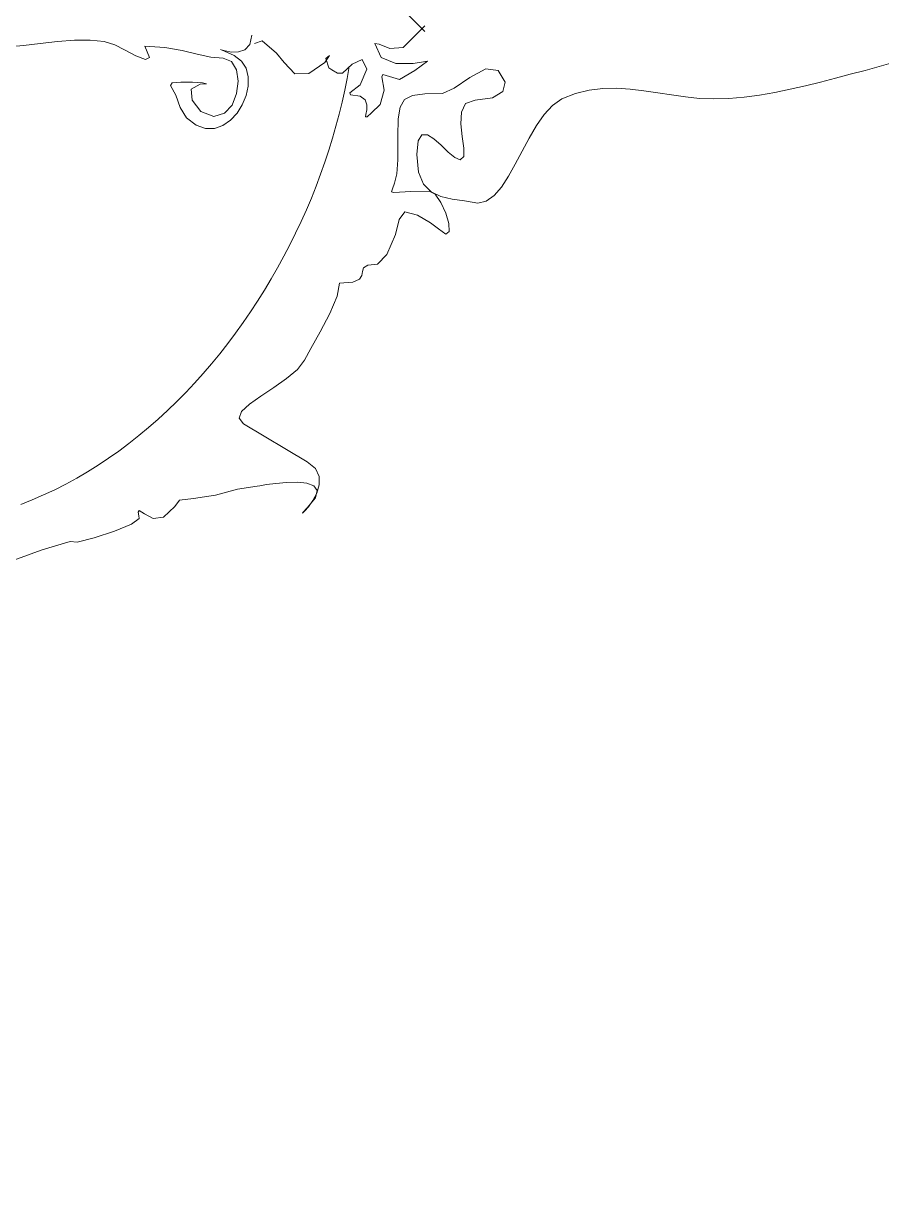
# Model space of a CAD drawing. Header units: centimetres. Extents: x -377343 to 693706, y 194584 to 813780.
# Drawn here: x 173523.1 to 173544.51, y 499948.08 to 499977.21 of the extents above; entities that cross this region are included whole.
import ezdxf

# ---------------------------------------------------------------- set-up
doc = ezdxf.new("R2010")
doc.units = ezdxf.units.CM
doc.layers.add('PIPA', color=11, linetype='Continuous')
doc.layers.add('TEXT', color=7, linetype='Continuous')

msp = doc.modelspace()

# ---------------------------------------------------------------- linework, layer by layer
at = {"layer": 'PIPA', "lineweight": 35, "extrusion": (0, 0.816497, 0.57735), "elevation": 193451.324}
msp.add_lwpolyline([(-421704.212, -325591.681), (-159560.265, -63447.734), (377343.333, -600351.331), (-158232.47, -1135927.133), (-693706.405, -600453.199), (-454216.825, -360963.619)], dxfattribs=at)
at = {"layer": 'TEXT', "color": 2, "linetype": 'Continuous', "lineweight": 13}
for p, q in [((173533.119, 499977.004), (173532.578, 499977.544)), ((173533.119, 499977.004), (173532.578, 499977.544)), ((173533.119, 499977.148), (173532.578, 499976.607)), ((173533.119, 499977.148), (173532.578, 499976.607)), ((173548.017, 499977.148), (173544.098, 499976.033)), ((173523.947, 499976.755), (173523.517, 499976.709)), ((173523.947, 499976.755), (173523.517, 499976.709)), ((173524.371, 499976.787), (173523.947, 499976.755)), ((173524.371, 499976.787), (173523.947, 499976.755)), ((173524.766, 499976.792), (173524.371, 499976.787)), ((173524.766, 499976.792), (173524.371, 499976.787)), ((173525.111, 499976.759), (173524.766, 499976.792)), ((173525.111, 499976.759), (173524.766, 499976.792)), ((173525.383, 499976.675), (173525.111, 499976.759)), ((173525.383, 499976.675), (173525.111, 499976.759)), ((173528.795, 499976.911), (173528.747, 499976.678)), ((173528.795, 499976.911), (173528.747, 499976.678)), ((173529.055, 499976.774), (173528.862, 499976.708)), ((173529.055, 499976.774), (173528.862, 499976.708)), ((173529.413, 499976.463), (173529.055, 499976.774)), ((173529.413, 499976.463), (173529.055, 499976.774)), ((173523.102, 499976.66), (173522.726, 499976.622)), ((173523.102, 499976.66), (173522.726, 499976.622)), ((173523.517, 499976.709), (173523.102, 499976.66)), ((173523.517, 499976.709), (173523.102, 499976.66)), ((173525.619, 499976.551), (173525.383, 499976.675)), ((173525.619, 499976.551), (173525.383, 499976.675)), ((173525.902, 499976.4), (173525.619, 499976.551)), ((173525.902, 499976.4), (173525.619, 499976.551)), ((173526.126, 499976.641), (173526.246, 499976.359)), ((173526.126, 499976.641), (173526.246, 499976.359)), ((173526.631, 499976.609), (173526.126, 499976.641)), ((173526.631, 499976.609), (173526.126, 499976.641)), ((173527.064, 499976.534), (173526.631, 499976.609)), ((173527.064, 499976.534), (173526.631, 499976.609)), ((173527.439, 499976.444), (173527.064, 499976.534)), ((173527.439, 499976.444), (173527.064, 499976.534)), ((173528.034, 499976.551), (173528.016, 499976.558)), ((173528.016, 499976.558), (173528.113, 499976.517)), ((173528.034, 499976.551), (173528.016, 499976.558)), ((173528.016, 499976.558), (173528.113, 499976.517)), ((173528.135, 499976.521), (173528.034, 499976.551)), ((173528.135, 499976.521), (173528.034, 499976.551)), ((173528.113, 499976.517), (173528.355, 499976.404)), ((173528.113, 499976.517), (173528.355, 499976.404)), ((173528.289, 499976.494), (173528.135, 499976.521)), ((173528.289, 499976.494), (173528.135, 499976.521)), ((173528.463, 499976.495), (173528.289, 499976.494)), ((173528.463, 499976.495), (173528.289, 499976.494)), ((173528.626, 499976.547), (173528.463, 499976.495)), ((173528.626, 499976.547), (173528.463, 499976.495)), ((173528.747, 499976.678), (173528.626, 499976.547)), ((173528.747, 499976.678), (173528.626, 499976.547)), ((173529.605, 499976.236), (173529.413, 499976.463)), ((173529.605, 499976.236), (173529.413, 499976.463)), ((173531.978, 499976.69), (173531.869, 499976.708)), ((173531.978, 499976.69), (173531.869, 499976.708)), ((173531.869, 499976.708), (173532.022, 499976.355)), ((173531.869, 499976.708), (173532.022, 499976.355)), ((173532.244, 499976.581), (173531.978, 499976.69)), ((173532.244, 499976.581), (173531.978, 499976.69)), ((173532.578, 499976.607), (173532.244, 499976.581)), ((173532.578, 499976.607), (173532.244, 499976.581)), ((173526.142, 499976.307), (173525.902, 499976.4)), ((173526.142, 499976.307), (173525.902, 499976.4)), ((173526.246, 499976.359), (173526.142, 499976.307)), ((173526.246, 499976.359), (173526.142, 499976.307)), ((173527.774, 499976.368), (173527.439, 499976.444)), ((173527.774, 499976.368), (173527.439, 499976.444)), ((173528.085, 499976.337), (173527.774, 499976.368)), ((173528.085, 499976.337), (173527.774, 499976.368)), ((173528.29, 499976.256), (173528.085, 499976.337)), ((173528.29, 499976.256), (173528.085, 499976.337)), ((173528.414, 499976.049), (173528.29, 499976.256)), ((173528.414, 499976.049), (173528.29, 499976.256)), ((173528.355, 499976.404), (173528.538, 499976.269)), ((173528.355, 499976.404), (173528.538, 499976.269)), ((173528.538, 499976.269), (173528.654, 499976.088)), ((173528.538, 499976.269), (173528.654, 499976.088)), ((173529.868, 499975.95), (173529.605, 499976.236)), ((173529.868, 499975.95), (173529.605, 499976.236)), ((173530.619, 499976.236), (173530.221, 499975.958)), ((173530.619, 499976.236), (173530.221, 499975.958)), ((173530.735, 499976.411), (173530.619, 499976.236)), ((173530.735, 499976.411), (173530.619, 499976.236)), ((173530.649, 499976.331), (173530.735, 499976.411)), ((173530.649, 499976.331), (173530.735, 499976.411)), ((173530.72, 499976.1), (173530.649, 499976.331)), ((173530.72, 499976.1), (173530.649, 499976.331)), ((173531.306, 499976.194), (173531.058, 499975.965)), ((173531.306, 499976.194), (173531.058, 499975.965)), ((173531.553, 499976.311), (173531.306, 499976.194)), ((173531.553, 499976.311), (173531.306, 499976.194)), ((173531.666, 499976.067), (173531.553, 499976.311)), ((173531.666, 499976.067), (173531.553, 499976.311)), ((173532.022, 499976.355), (173532.388, 499976.21)), ((173532.022, 499976.355), (173532.388, 499976.21)), ((173532.388, 499976.21), (173532.824, 499976.205)), ((173532.388, 499976.21), (173532.824, 499976.205)), ((173532.824, 499976.205), (173533.186, 499976.269)), ((173532.824, 499976.205), (173533.186, 499976.269)), ((173533.186, 499976.269), (173532.867, 499976.032)), ((173533.186, 499976.269), (173532.867, 499976.032)), ((173528.457, 499975.765), (173528.414, 499976.049)), ((173528.457, 499975.765), (173528.414, 499976.049)), ((173528.654, 499976.088), (173528.708, 499975.876)), ((173528.654, 499976.088), (173528.708, 499975.876)), ((173528.708, 499975.876), (173528.706, 499975.645)), ((173528.708, 499975.876), (173528.706, 499975.645)), ((173530.221, 499975.958), (173529.868, 499975.95)), ((173530.221, 499975.958), (173529.868, 499975.95)), ((173530.793, 499976.05), (173530.72, 499976.1)), ((173530.793, 499976.05), (173530.72, 499976.1)), ((173530.94, 499975.97), (173530.793, 499976.05)), ((173530.94, 499975.97), (173530.793, 499976.05)), ((173531.058, 499975.965), (173530.94, 499975.97)), ((173531.058, 499975.965), (173530.94, 499975.97)), ((173531.227, 499976.134), (173531.175, 499975.837)), ((173531.227, 499976.134), (173531.175, 499975.837)), ((173531.501, 499975.675), (173531.666, 499976.067)), ((173531.501, 499975.675), (173531.666, 499976.067)), ((173532.071, 499975.931), (173532.039, 499975.874)), ((173532.071, 499975.931), (173532.039, 499975.874)), ((173532.481, 499975.809), (173532.071, 499975.931)), ((173532.481, 499975.809), (173532.071, 499975.931)), ((173532.867, 499976.032), (173532.481, 499975.809)), ((173532.867, 499976.032), (173532.481, 499975.809)), ((173534.636, 499976.071), (173534.238, 499975.86)), ((173534.943, 499976.033), (173534.636, 499976.071)), ((173535.119, 499975.746), (173534.943, 499976.033)), ((173543.731, 499975.939), (173543.361, 499975.842)), ((173544.098, 499976.033), (173543.731, 499975.939)), ((173526.768, 499975.661), (173526.809, 499975.722)), ((173526.768, 499975.661), (173526.809, 499975.722)), ((173526.903, 499975.421), (173526.768, 499975.661)), ((173526.903, 499975.421), (173526.768, 499975.661)), ((173526.809, 499975.722), (173527.028, 499975.745)), ((173526.809, 499975.722), (173527.028, 499975.745)), ((173527.028, 499975.745), (173527.317, 499975.741)), ((173527.028, 499975.745), (173527.317, 499975.741)), ((173527.511, 499975.695), (173527.283, 499975.568)), ((173527.511, 499975.695), (173527.283, 499975.568)), ((173527.317, 499975.741), (173527.566, 499975.724)), ((173527.317, 499975.741), (173527.566, 499975.724)), ((173527.667, 499975.704), (173527.511, 499975.695)), ((173527.667, 499975.704), (173527.511, 499975.695)), ((173527.566, 499975.724), (173527.667, 499975.704)), ((173527.566, 499975.724), (173527.667, 499975.704)), ((173528.42, 499975.456), (173528.457, 499975.765)), ((173528.42, 499975.456), (173528.457, 499975.765)), ((173528.706, 499975.645), (173528.655, 499975.408)), ((173528.706, 499975.645), (173528.655, 499975.408)), ((173531.175, 499975.837), (173531.117, 499975.539)), ((173531.175, 499975.837), (173531.117, 499975.539)), ((173531.246, 499975.479), (173531.501, 499975.675)), ((173531.246, 499975.479), (173531.501, 499975.675)), ((173532.039, 499975.874), (173532.104, 499975.539)), ((173532.039, 499975.874), (173532.104, 499975.539)), ((173533.846, 499975.591), (173533.558, 499975.459)), ((173534.238, 499975.86), (173533.846, 499975.591)), ((173535.061, 499975.509), (173535.119, 499975.746)), ((173537.554, 499975.587), (173537.213, 499975.545)), ((173537.896, 499975.592), (173537.554, 499975.587)), ((173538.238, 499975.57), (173537.896, 499975.592)), ((173542.61, 499975.652), (173542.231, 499975.564)), ((173542.987, 499975.746), (173542.61, 499975.652)), ((173543.361, 499975.842), (173542.987, 499975.746)), ((173527.015, 499975.113), (173526.903, 499975.421)), ((173527.015, 499975.113), (173526.903, 499975.421)), ((173527.283, 499975.568), (173527.312, 499975.29)), ((173527.283, 499975.568), (173527.312, 499975.29)), ((173528.306, 499975.172), (173528.42, 499975.456)), ((173528.306, 499975.172), (173528.42, 499975.456)), ((173528.655, 499975.408), (173528.561, 499975.178)), ((173528.655, 499975.408), (173528.561, 499975.178)), ((173531.117, 499975.539), (173531.051, 499975.24)), ((173531.117, 499975.539), (173531.051, 499975.24)), ((173531.261, 499975.425), (173531.246, 499975.479)), ((173531.261, 499975.425), (173531.246, 499975.479)), ((173531.499, 499975.389), (173531.261, 499975.425)), ((173531.499, 499975.389), (173531.261, 499975.425)), ((173531.625, 499975.298), (173531.499, 499975.389)), ((173531.625, 499975.298), (173531.499, 499975.389)), ((173531.671, 499975.176), (173531.625, 499975.298)), ((173531.671, 499975.176), (173531.625, 499975.298)), ((173532.104, 499975.539), (173532.004, 499975.188)), ((173532.104, 499975.539), (173532.004, 499975.188)), ((173532.609, 499975.307), (173532.499, 499975.121)), ((173532.805, 499975.408), (173532.609, 499975.307)), ((173533.113, 499975.45), (173532.805, 499975.408)), ((173533.558, 499975.459), (173533.113, 499975.45)), ((173534.369, 499975.29), (173534.8, 499975.349)), ((173534.8, 499975.349), (173535.061, 499975.509)), ((173536.531, 499975.323), (173536.302, 499975.164)), ((173536.872, 499975.46), (173536.531, 499975.323)), ((173537.213, 499975.545), (173536.872, 499975.46)), ((173538.582, 499975.529), (173538.238, 499975.57)), ((173538.926, 499975.477), (173538.582, 499975.529)), ((173539.271, 499975.422), (173538.926, 499975.477)), ((173539.617, 499975.373), (173539.271, 499975.422)), ((173539.965, 499975.337), (173539.617, 499975.373)), ((173540.314, 499975.323), (173539.965, 499975.337)), ((173540.699, 499975.335), (173540.314, 499975.323)), ((173541.084, 499975.368), (173540.699, 499975.335)), ((173541.468, 499975.419), (173541.084, 499975.368)), ((173541.85, 499975.486), (173541.468, 499975.419)), ((173542.231, 499975.564), (173541.85, 499975.486)), ((173527.173, 499974.85), (173527.015, 499975.113)), ((173527.173, 499974.85), (173527.015, 499975.113)), ((173527.312, 499975.29), (173527.525, 499975.011)), ((173527.312, 499975.29), (173527.525, 499975.011)), ((173527.525, 499975.011), (173527.849, 499974.884)), ((173527.525, 499975.011), (173527.849, 499974.884)), ((173528.115, 499974.965), (173528.306, 499975.172)), ((173528.115, 499974.965), (173528.306, 499975.172)), ((173528.561, 499975.178), (173528.429, 499974.968)), ((173528.561, 499975.178), (173528.429, 499974.968)), ((173531.051, 499975.24), (173530.979, 499974.94)), ((173531.051, 499975.24), (173530.979, 499974.94)), ((173531.647, 499974.939), (173531.668, 499975.048)), ((173531.647, 499974.939), (173531.668, 499975.048)), ((173531.668, 499975.048), (173531.671, 499975.176)), ((173531.668, 499975.048), (173531.671, 499975.176)), ((173532.004, 499975.188), (173531.786, 499974.974)), ((173532.004, 499975.188), (173531.786, 499974.974)), ((173532.499, 499975.121), (173532.451, 499974.826)), ((173534.029, 499974.995), (173534.132, 499975.207)), ((173534.132, 499975.207), (173534.369, 499975.29)), ((173536.302, 499975.164), (173536.093, 499974.936)), ((173527.408, 499974.67), (173527.173, 499974.85)), ((173527.408, 499974.67), (173527.173, 499974.85)), ((173527.849, 499974.884), (173528.115, 499974.965)), ((173527.849, 499974.884), (173528.115, 499974.965)), ((173528.264, 499974.791), (173528.074, 499974.66)), ((173528.264, 499974.791), (173528.074, 499974.66)), ((173528.429, 499974.968), (173528.264, 499974.791)), ((173528.429, 499974.968), (173528.264, 499974.791)), ((173530.979, 499974.94), (173530.899, 499974.641)), ((173530.979, 499974.94), (173530.899, 499974.641)), ((173531.639, 499974.874), (173531.647, 499974.939)), ((173531.639, 499974.874), (173531.647, 499974.939)), ((173531.675, 499974.878), (173531.639, 499974.874)), ((173531.675, 499974.878), (173531.639, 499974.874)), ((173531.786, 499974.974), (173531.675, 499974.878)), ((173531.786, 499974.974), (173531.675, 499974.878)), ((173532.451, 499974.826), (173532.441, 499974.395)), ((173534.017, 499974.705), (173534.029, 499974.995)), ((173536.093, 499974.936), (173535.9, 499974.658)), ((173527.64, 499974.586), (173527.408, 499974.67)), ((173527.64, 499974.586), (173527.408, 499974.67)), ((173527.864, 499974.587), (173527.64, 499974.586)), ((173527.864, 499974.587), (173527.64, 499974.586)), ((173528.074, 499974.66), (173527.864, 499974.587)), ((173528.074, 499974.66), (173527.864, 499974.587)), ((173530.899, 499974.641), (173530.813, 499974.341)), ((173530.899, 499974.641), (173530.813, 499974.341)), ((173532.95, 499974.282), (173533.042, 499974.43)), ((173533.042, 499974.43), (173533.178, 499974.43)), ((173533.178, 499974.43), (173533.343, 499974.327)), ((173534.051, 499974.388), (173534.017, 499974.705)), ((173535.9, 499974.658), (173535.718, 499974.348)), ((173530.813, 499974.341), (173530.721, 499974.042)), ((173530.813, 499974.341), (173530.721, 499974.042)), ((173532.441, 499974.395), (173532.443, 499973.803)), ((173532.916, 499973.938), (173532.95, 499974.282)), ((173533.343, 499974.327), (173533.521, 499974.167)), ((173533.521, 499974.167), (173533.7, 499973.995)), ((173534.088, 499974.098), (173534.051, 499974.388)), ((173535.718, 499974.348), (173535.544, 499974.021)), ((173530.721, 499974.042), (173530.621, 499973.743)), ((173530.721, 499974.042), (173530.621, 499973.743)), ((173532.959, 499973.497), (173532.916, 499973.938)), ((173533.7, 499973.995), (173533.863, 499973.859)), ((173533.863, 499973.859), (173533.997, 499973.803)), ((173533.997, 499973.803), (173534.085, 499973.886)), ((173534.085, 499973.886), (173534.088, 499974.098)), ((173535.544, 499974.021), (173535.373, 499973.697)), ((173530.621, 499973.743), (173530.515, 499973.444)), ((173530.621, 499973.743), (173530.515, 499973.444)), ((173532.443, 499973.803), (173532.417, 499973.459)), ((173535.373, 499973.697), (173535.202, 499973.393)), ((173530.515, 499973.444), (173530.403, 499973.147)), ((173530.515, 499973.444), (173530.403, 499973.147)), ((173532.417, 499973.459), (173532.36, 499973.226)), ((173533.081, 499973.195), (173532.959, 499973.497)), ((173535.202, 499973.393), (173535.027, 499973.126)), ((173530.403, 499973.147), (173530.284, 499972.851)), ((173530.403, 499973.147), (173530.284, 499972.851)), ((173532.306, 499973.082), (173532.287, 499973.009)), ((173532.287, 499973.009), (173532.336, 499972.987)), ((173532.36, 499973.226), (173532.306, 499973.082)), ((173532.336, 499972.987), (173532.486, 499972.996)), ((173532.486, 499972.996), (173532.77, 499973.015)), ((173532.77, 499973.015), (173533.22, 499973.026)), ((173533.27, 499973.002), (173533.081, 499973.195)), ((173533.22, 499973.026), (173533.37, 499972.944)), ((173533.512, 499972.889), (173533.27, 499973.002)), ((173535.027, 499973.126), (173534.844, 499972.913)), ((173530.284, 499972.851), (173530.159, 499972.556)), ((173530.284, 499972.851), (173530.159, 499972.556)), ((173533.37, 499972.944), (173533.515, 499972.738)), ((173533.795, 499972.824), (173533.512, 499972.889)), ((173533.515, 499972.738), (173533.636, 499972.473)), ((173534.107, 499972.779), (173533.795, 499972.824)), ((173534.436, 499972.722), (173534.107, 499972.779)), ((173534.648, 499972.773), (173534.436, 499972.722)), ((173534.844, 499972.913), (173534.648, 499972.773)), ((173530.159, 499972.556), (173530.028, 499972.263)), ((173530.159, 499972.556), (173530.028, 499972.263)), ((173532.616, 499972.508), (173532.477, 499972.317)), ((173532.929, 499972.427), (173532.616, 499972.508)), ((173533.261, 499972.231), (173532.929, 499972.427)), ((173533.636, 499972.473), (173533.711, 499972.212)), ((173530.028, 499972.263), (173529.89, 499971.972)), ((173530.028, 499972.263), (173529.89, 499971.972)), ((173532.477, 499972.317), (173532.382, 499971.938)), ((173533.457, 499972.08), (173533.261, 499972.231)), ((173533.711, 499972.212), (173533.72, 499972.017)), ((173529.89, 499971.972), (173529.747, 499971.683)), ((173529.89, 499971.972), (173529.747, 499971.683)), ((173532.382, 499971.938), (173532.167, 499971.446)), ((173533.642, 499971.952), (173533.457, 499972.08)), ((173533.72, 499972.017), (173533.642, 499971.952)), ((173529.747, 499971.683), (173529.598, 499971.397)), ((173529.747, 499971.683), (173529.598, 499971.397)), ((173529.598, 499971.397), (173529.442, 499971.113)), ((173529.598, 499971.397), (173529.442, 499971.113)), ((173532.167, 499971.446), (173531.936, 499971.202)), ((173529.442, 499971.113), (173529.281, 499970.832)), ((173529.442, 499971.113), (173529.281, 499970.832)), ((173531.557, 499971.016), (173531.544, 499970.915)), ((173531.586, 499971.108), (173531.557, 499971.016)), ((173531.692, 499971.176), (173531.586, 499971.108)), ((173531.936, 499971.202), (173531.692, 499971.176)), ((173529.281, 499970.832), (173529.114, 499970.554)), ((173529.281, 499970.832), (173529.114, 499970.554)), ((173530.99, 499970.729), (173530.928, 499970.406)), ((173531.321, 499970.755), (173530.99, 499970.729)), ((173531.485, 499970.823), (173531.321, 499970.755)), ((173531.544, 499970.915), (173531.485, 499970.823)), ((173529.114, 499970.554), (173528.942, 499970.28)), ((173529.114, 499970.554), (173528.942, 499970.28)), ((173530.928, 499970.406), (173530.745, 499969.973)), ((173528.942, 499970.28), (173528.764, 499970.009)), ((173528.942, 499970.28), (173528.764, 499970.009)), ((173528.764, 499970.009), (173528.581, 499969.742)), ((173528.764, 499970.009), (173528.581, 499969.742)), ((173530.745, 499969.973), (173530.504, 499969.51)), ((173528.392, 499969.479), (173528.198, 499969.22)), ((173528.392, 499969.479), (173528.198, 499969.22)), ((173528.581, 499969.742), (173528.392, 499969.479)), ((173528.581, 499969.742), (173528.392, 499969.479)), ((173530.504, 499969.51), (173530.272, 499969.095)), ((173528.198, 499969.22), (173527.998, 499968.966)), ((173528.198, 499969.22), (173527.998, 499968.966)), ((173527.998, 499968.966), (173527.794, 499968.716)), ((173527.998, 499968.966), (173527.794, 499968.716)), ((173530.272, 499969.095), (173530.112, 499968.804)), ((173527.794, 499968.716), (173527.584, 499968.472)), ((173527.794, 499968.716), (173527.584, 499968.472)), ((173530.112, 499968.804), (173529.936, 499968.575)), ((173527.584, 499968.472), (173527.369, 499968.233)), ((173527.584, 499968.472), (173527.369, 499968.233)), ((173529.666, 499968.346), (173529.346, 499968.123)), ((173529.936, 499968.575), (173529.666, 499968.346)), ((173527.369, 499968.233), (173527.15, 499967.999)), ((173527.369, 499968.233), (173527.15, 499967.999)), ((173529.346, 499968.123), (173529.023, 499967.908)), ((173526.925, 499967.771), (173526.696, 499967.55)), ((173526.925, 499967.771), (173526.696, 499967.55)), ((173527.15, 499967.999), (173526.925, 499967.771)), ((173527.15, 499967.999), (173526.925, 499967.771)), ((173529.023, 499967.908), (173528.74, 499967.706)), ((173526.696, 499967.55), (173526.462, 499967.334)), ((173526.696, 499967.55), (173526.462, 499967.334)), ((173528.544, 499967.521), (173528.48, 499967.356)), ((173528.74, 499967.706), (173528.544, 499967.521)), ((173526.462, 499967.334), (173526.224, 499967.125)), ((173526.462, 499967.334), (173526.224, 499967.125)), ((173528.48, 499967.356), (173528.592, 499967.216)), ((173528.592, 499967.216), (173530.18, 499966.27)), ((173525.981, 499966.923), (173525.733, 499966.727)), ((173525.981, 499966.923), (173525.733, 499966.727)), ((173526.224, 499967.125), (173525.981, 499966.923)), ((173526.224, 499967.125), (173525.981, 499966.923)), ((173525.733, 499966.727), (173525.482, 499966.539)), ((173525.733, 499966.727), (173525.482, 499966.539)), ((173525.226, 499966.358), (173524.965, 499966.185)), ((173525.226, 499966.358), (173524.965, 499966.185)), ((173525.482, 499966.539), (173525.226, 499966.358)), ((173525.482, 499966.539), (173525.226, 499966.358)), ((173530.18, 499966.27), (173530.387, 499966.1)), ((173524.701, 499966.02), (173524.433, 499965.863)), ((173524.701, 499966.02), (173524.433, 499965.863)), ((173524.965, 499966.185), (173524.701, 499966.02)), ((173524.965, 499966.185), (173524.701, 499966.02)), ((173530.387, 499966.1), (173530.478, 499965.904)), ((173524.16, 499965.714), (173523.884, 499965.574)), ((173524.16, 499965.714), (173523.884, 499965.574)), ((173524.433, 499965.863), (173524.16, 499965.714)), ((173524.433, 499965.863), (173524.16, 499965.714)), ((173529.167, 499965.7), (173528.999, 499965.673)), ((173529.4, 499965.73), (173529.167, 499965.7)), ((173529.666, 499965.754), (173529.4, 499965.73)), ((173529.935, 499965.759), (173529.666, 499965.754)), ((173530.173, 499965.735), (173529.935, 499965.759)), ((173530.348, 499965.67), (173530.173, 499965.735)), ((173530.48, 499965.696), (173530.418, 499965.491)), ((173530.478, 499965.904), (173530.48, 499965.696)), ((173523.604, 499965.443), (173523.32, 499965.321)), ((173523.604, 499965.443), (173523.32, 499965.321)), ((173523.884, 499965.574), (173523.604, 499965.443)), ((173523.884, 499965.574), (173523.604, 499965.443)), ((173527.896, 499965.437), (173527.342, 499965.358)), ((173528.443, 499965.583), (173527.896, 499965.437)), ((173528.93, 499965.662), (173528.443, 499965.583)), ((173528.999, 499965.673), (173528.93, 499965.662)), ((173530.418, 499965.491), (173530.319, 499965.303)), ((173530.429, 499965.554), (173530.348, 499965.67)), ((173530.384, 499965.374), (173530.429, 499965.554)), ((173523.32, 499965.321), (173523.033, 499965.208)), ((173523.32, 499965.321), (173523.033, 499965.208)), ((173526.882, 499965.158), (173526.599, 499964.885)), ((173526.992, 499965.31), (173526.882, 499965.158)), ((173527.342, 499965.358), (173526.992, 499965.31)), ((173530.073, 499965.008), (173530.18, 499965.121)), ((173530.209, 499965.146), (173530.114, 499965.035)), ((173530.18, 499965.121), (173530.384, 499965.374)), ((173530.319, 499965.303), (173530.209, 499965.146)), ((173525.991, 499964.851), (173525.799, 499964.713)), ((173525.991, 499965.054), (173525.961, 499965.009)), ((173525.961, 499965.009), (173525.976, 499964.919)), ((173525.976, 499964.919), (173525.991, 499964.851)), ((173526.118, 499964.972), (173525.991, 499965.054)), ((173526.336, 499964.854), (173526.118, 499964.972)), ((173526.599, 499964.885), (173526.336, 499964.854)), ((173530.114, 499965.035), (173530.06, 499964.985)), ((173530.06, 499964.985), (173530.073, 499965.008)), ((173525.37, 499964.537), (173524.865, 499964.372)), ((173525.799, 499964.713), (173525.37, 499964.537)), ((173524.268, 499964.277), (173523.9, 499964.176)), ((173524.444, 499964.268), (173524.268, 499964.277)), ((173524.865, 499964.372), (173524.444, 499964.268)), ((173523.2, 499963.938), (173522.861, 499963.812)), ((173523.546, 499964.062), (173523.2, 499963.938)), ((173523.9, 499964.176), (173523.546, 499964.062))]:
    msp.add_line(p, q, dxfattribs=at)

doc.saveas('drawing.dxf')
